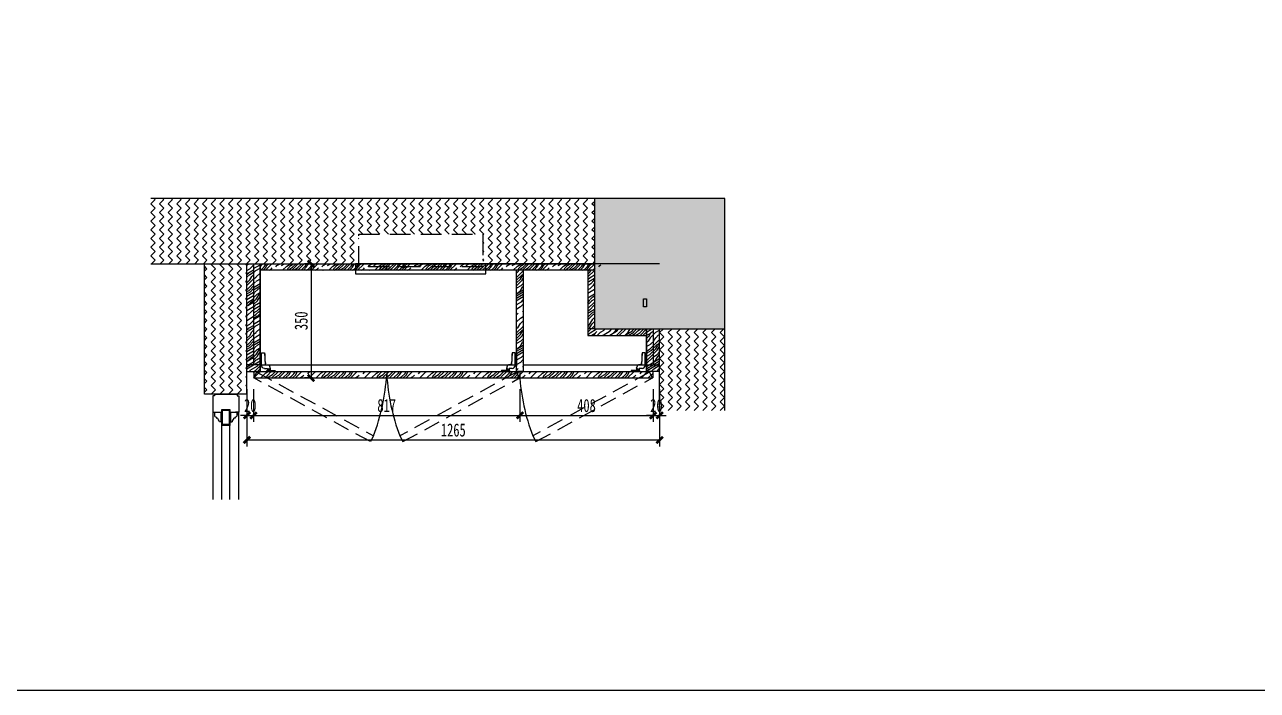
# Model space of a CAD drawing. Header units: millimetres. Extents: x 3104083 to 3173399, y -3165492 to -3044687.
# Drawn here: x 3114420 to 3118198, y -3068724 to -3066685 of the extents above; entities that cross this region are included whole.
import ezdxf

# ---------------------------------------------------------------- set-up
doc = ezdxf.new("R2010")
doc.units = ezdxf.units.MM
doc.header["$LTSCALE"] = 500
doc.header["$MEASUREMENT"] = 0
doc.header["$PDMODE"] = 2
doc.linetypes.add('DASHED', pattern=[19.05, 12.7, -6.35])
doc.layers.get('0').update_dxf_attribs({"linetype": 'CONTINUOUS'})
doc.layers.get('DEFPOINTS').update_dxf_attribs({"linetype": 'CONTINUOUS'})
for name, color, linetype in [('03-F.MILL', 1, 'CONTINUOUS'), ('A-土建墙（含管井、立管）', 6, 'CONTINUOUS'), ('A-土建柱', 6, 'CONTINUOUS'), ('A-土建柱填充', 251, 'CONTINUOUS'), ('D-节点填充', 250, 'CONTINUOUS'), ('D-造型细线', 146, 'CONTINUOUS'), ('E-立面填充', 250, 'CONTINUOUS'), ('P-完成面', 3, 'CONTINUOUS'), ('P-活动家具', 146, 'CONTINUOUS'), ('W-尺寸', 5, 'CONTINUOUS')]:
    doc.layers.add(name, color=color, linetype=linetype)
doc.layers.add('DEFPOINTS(视图框)', color=250, linetype='CONTINUOUS', plot=False)
doc.styles.add('DIM', font='SimSun.ttf', dxfattribs={"width": 0.7})
doc.dimstyles.new('20', dxfattribs={"dimscale": 20, "dimtxt": 2, "dimasz": 1, "dimexe": 1, "dimexo": 1, "dimgap": 0.5, "dimtad": 1, "dimdec": 0, "dimzin": 0, "dimdsep": 46, "dimtxsty": 'DIM', "dimblk": 'ARCHTICK', "dimcen": 0, "dimclrd": 5, "dimclre": 5, "dimclrt": 35, "dimadec": 0, "dimazin": 0, "dimtfac": 0.5, "dimtdec": 0, "dimtix": 1, "dimtmove": 2, "dimatfit": 2, "dimldrblk": 'A', "dimfxl": 0, "dimtolj": 1, "dimtzin": 0, "dimlwd": -1, "dimlwe": -1, "dimarcsym": 0})

# ---------------------------------------------------------------- blocks, each defined once
blk = doc.blocks.new('五金')
at = {"layer": '03-F.MILL', "color": 8, "linetype": 'ByBlock'}
for p, q in [((-49686.9, -181452.1), (-49682.4, -181452.1)), ((-49686.9, -181452.1), (-49686.9, -181490.8)), ((-49686.9, -181463.8), (-49684.2, -181463.8)), ((-49684.2, -181463.8), (-49684.2, -181452.1)), ((-49684.2, -181463.8), (-49684.2, -181490.8)), ((-49684.2, -181467.3), (-49683.5, -181467.3)), ((-49684.2, -181474.5), (-49683.5, -181474.5)), ((-49684.2, -181480.2), (-49683.5, -181480.2)), ((-49683.5, -181467.3), (-49683.5, -181474.5)), ((-49683.5, -181480.2), (-49683.5, -181487.4)), ((-49682.4, -181489), (-49682.4, -181450.3)), ((-49682.4, -181450.3), (-49673.4, -181450.3)), ((-49673.4, -181450.3), (-49670.8, -181487.2)), ((-49672.4, -181453.5), (-49673.2, -181453.5)), ((-49671.9, -181460.7), (-49672.7, -181460.7)), ((-49672.4, -181453.5), (-49671.9, -181460.7)), ((-49670.8, -181477.2), (-49671.5, -181477.2)), ((-49670.8, -181477.2), (-49670.3, -181484.4)), ((-49686.9, -181490.8), (-49684.2, -181490.8)), ((-49684.2, -181487.4), (-49683.5, -181487.4)), ((-49684.2, -181490.8), (-49682.5, -181488.6)), ((-49673.4, -181498), (-49664.4, -181498)), ((-49670.3, -181484.4), (-49671, -181484.4)), ((-49670.8, -181487.2), (-49661.9, -181487.2)), ((-49666.5, -181506.1), (-49666.5, -181507)), ((-49666.5, -181507), (-49639.5, -181507)), ((-49664.7, -181504.3), (-49641.3, -181504.3)), ((-49664.4, -181498), (-49664.4, -181503.4)), ((-49664.4, -181503.4), (-49659.9, -181503.4)), ((-49663.5, -181503.4), (-49663.5, -181504.3)), ((-49657.5, -181491), (-49655.4, -181498.4)), ((-49655.8, -181500.9), (-49655.8, -181504.3)), ((-49639.5, -181506.1), (-49639.5, -181507))]:
    blk.add_line(p, q, dxfattribs=at)
at = {"layer": '03-F.MILL', "color": 8, "linetype": 'ByBlock', "extrusion": (0, 0, -1)}
for centre, major_axis, start_param, end_param in [((-49673.4, -181489), (6.36, 6.36), 2.356194, 3.926991), ((-49664.7, -181506.1), (-1.27, 1.27), 5.497787, 7.068583), ((-49661.9, -181491.7), (-3.18, 3.18), 0.785398, 2.195237), ((-49658.9, -181499.8), (-0.955, 0.955), 5.497787, 11.780972), ((-49659.9, -181498.9), (-3.18, 3.18), 2.243928, 3.926991), ((-49641.3, -181506.1), (1.27, 1.27), -0.785398, 0.785398)]:
    blk.add_ellipse(centre, major_axis=major_axis, ratio=1, start_param=start_param, end_param=end_param, dxfattribs=at)
blk = doc.blocks.new('_ArchTick')
at = {"color": 0, "linetype": 'ByBlock', "const_width": 0.4}
blk.add_lwpolyline([(-0.5, -0.5), (0.5, 0.5)], dxfattribs=at)
blk = doc.blocks.new('*D1361')
at = {"layer": 'DEFPOINTS', "color": 0, "ltscale": 100}
for p in [(3115101, -3067767, 0), (3115121, -3067767, 0), (3115121, -3067881.9)]:
    blk.add_point(p, dxfattribs=at)
at = {"layer": 'W-尺寸', "color": 5, "ltscale": 100}
for p, q in [((3115101, -3067801.9), (3115101, -3067901.9)), ((3115121, -3067801.9), (3115121, -3067901.9)), ((3115101, -3067881.9), (3115081, -3067881.9)), ((3115101, -3067881.9), (3115121, -3067881.9)), ((3115121, -3067881.9), (3115141, -3067881.9))]:
    blk.add_line(p, q, dxfattribs=at)
at = {"layer": 'W-尺寸', "color": 5, "ltscale": 100, "xscale": 20, "yscale": 20, "zscale": 20}
blk.add_blockref('_ArchTick', (3115101, -3067881.9), dxfattribs=at)
at = {"layer": 'W-尺寸', "color": 5, "ltscale": 100, "xscale": 20, "yscale": 20, "zscale": 20, "rotation": 180}
blk.add_blockref('_ArchTick', (3115121, -3067881.9), dxfattribs=at)
at = {"layer": 'W-尺寸', "color": 35, "ltscale": 100, "insert": (3115111, -3067851.9), "char_height": 40, "attachment_point": 5, "style": 'DIM'}
blk.add_mtext('\\A1;20', dxfattribs=at)
blk = doc.blocks.new('A')
for p, q in [((-0.37, 0), (-2.13, 0)), ((-1.44, 1.15), (-1.09, 1.44)), ((-1.44, 1.15), (-0.37, 0)), ((-1.44, -1.15), (-0.37, 0)), ((-1.09, 1.44), (0, 0)), ((-1.09, -1.44), (0, 0)), ((-1.44, -1.15), (-1.09, -1.44))]:
    blk.add_line(p, q)
for points in [[(-1.44, 1.15), (-1.09, 1.44), (-0.37, 0), (0, 0)], [(-1.44, -1.15), (-1.09, -1.44), (-0.37, 0), (0, 0)]]:
    blk.add_solid(points)
blk = doc.blocks.new('*D1362')
at = {"layer": 'DEFPOINTS', "color": 0, "ltscale": 100}
for p in [(3115121, -3067767, 0), (3115937.7, -3067757, 0), (3115937.7, -3067881.9)]:
    blk.add_point(p, dxfattribs=at)
at = {"layer": 'W-尺寸', "color": 5, "ltscale": 100}
for p, q in [((3115121, -3067801.9), (3115121, -3067901.9)), ((3115937.7, -3067801.9), (3115937.7, -3067901.9)), ((3115121, -3067881.9), (3115937.7, -3067881.9))]:
    blk.add_line(p, q, dxfattribs=at)
at = {"layer": 'W-尺寸', "color": 5, "ltscale": 100, "xscale": 20, "yscale": 20, "zscale": 20, "rotation": 180}
blk.add_blockref('_ArchTick', (3115121, -3067881.9), dxfattribs=at)
at = {"layer": 'W-尺寸', "color": 5, "ltscale": 100, "xscale": 20, "yscale": 20, "zscale": 20}
blk.add_blockref('_ArchTick', (3115937.7, -3067881.9), dxfattribs=at)
at = {"layer": 'W-尺寸', "color": 35, "ltscale": 100, "insert": (3115529.3, -3067851.9), "char_height": 40, "attachment_point": 5, "style": 'DIM'}
blk.add_mtext('\\A1;817', dxfattribs=at)
blk = doc.blocks.new('*D1363')
at = {"layer": 'DEFPOINTS', "color": 0, "ltscale": 100}
for p in [(3115937.7, -3067757, 0), (3116346, -3067767, 0), (3116346, -3067881.9)]:
    blk.add_point(p, dxfattribs=at)
at = {"layer": 'W-尺寸', "color": 5, "ltscale": 100}
for p, q in [((3115937.7, -3067801.9), (3115937.7, -3067901.9)), ((3116346, -3067801.9), (3116346, -3067901.9)), ((3115937.7, -3067881.9), (3116346, -3067881.9))]:
    blk.add_line(p, q, dxfattribs=at)
at = {"layer": 'W-尺寸', "color": 5, "ltscale": 100, "xscale": 20, "yscale": 20, "zscale": 20, "rotation": 180}
blk.add_blockref('_ArchTick', (3115937.7, -3067881.9), dxfattribs=at)
at = {"layer": 'W-尺寸', "color": 5, "ltscale": 100, "xscale": 20, "yscale": 20, "zscale": 20}
blk.add_blockref('_ArchTick', (3116346, -3067881.9), dxfattribs=at)
at = {"layer": 'W-尺寸', "color": 35, "ltscale": 100, "insert": (3116141.8, -3067851.9), "char_height": 40, "attachment_point": 5, "style": 'DIM'}
blk.add_mtext('\\A1;408', dxfattribs=at)
blk = doc.blocks.new('*D1364')
at = {"layer": 'DEFPOINTS', "color": 0, "ltscale": 100}
for p in [(3116346, -3067767, 0), (3116366, -3067767, 0), (3116366, -3067881.9)]:
    blk.add_point(p, dxfattribs=at)
at = {"layer": 'W-尺寸', "color": 5, "ltscale": 100}
for p, q in [((3116346, -3067801.9), (3116346, -3067901.9)), ((3116366, -3067801.9), (3116366, -3067901.9)), ((3116346, -3067881.9), (3116326, -3067881.9)), ((3116346, -3067881.9), (3116366, -3067881.9)), ((3116366, -3067881.9), (3116386, -3067881.9))]:
    blk.add_line(p, q, dxfattribs=at)
at = {"layer": 'W-尺寸', "color": 5, "ltscale": 100, "xscale": 20, "yscale": 20, "zscale": 20}
blk.add_blockref('_ArchTick', (3116346, -3067881.9), dxfattribs=at)
at = {"layer": 'W-尺寸', "color": 5, "ltscale": 100, "xscale": 20, "yscale": 20, "zscale": 20, "rotation": 180}
blk.add_blockref('_ArchTick', (3116366, -3067881.9), dxfattribs=at)
at = {"layer": 'W-尺寸', "color": 35, "ltscale": 100, "insert": (3116356, -3067851.9), "char_height": 40, "attachment_point": 5, "style": 'DIM'}
blk.add_mtext('\\A1;20', dxfattribs=at)
blk = doc.blocks.new('*D1365')
at = {"layer": 'DEFPOINTS', "color": 0, "ltscale": 100}
for p in [(3115101, -3067801.9), (3116366, -3067801.9), (3116366, -3067956.9)]:
    blk.add_point(p, dxfattribs=at)
at = {"layer": 'W-尺寸', "color": 5, "ltscale": 100}
for p, q in [((3115101, -3067876.9), (3115101, -3067976.9)), ((3116366, -3067876.9), (3116366, -3067976.9)), ((3115101, -3067956.9), (3116366, -3067956.9))]:
    blk.add_line(p, q, dxfattribs=at)
at = {"layer": 'W-尺寸', "color": 5, "ltscale": 100, "xscale": 20, "yscale": 20, "zscale": 20, "rotation": 180}
blk.add_blockref('_ArchTick', (3115101, -3067956.9), dxfattribs=at)
at = {"layer": 'W-尺寸', "color": 5, "ltscale": 100, "xscale": 20, "yscale": 20, "zscale": 20}
blk.add_blockref('_ArchTick', (3116366, -3067956.9), dxfattribs=at)
at = {"layer": 'W-尺寸', "color": 35, "ltscale": 100, "insert": (3115733.5, -3067926.9), "char_height": 40, "attachment_point": 5, "style": 'DIM'}
blk.add_mtext('\\A1;1265', dxfattribs=at)
blk = doc.blocks.new('*D1366')
at = {"layer": 'DEFPOINTS', "color": 0, "ltscale": 100}
for p in [(3115321.6, -3067417, 0), (3115297.3, -3067767), (3115321.6, -3067767, 0)]:
    blk.add_point(p, dxfattribs=at)
at = {"layer": 'W-尺寸', "color": 5, "ltscale": 100}
for p, q in [((3115301.6, -3067417), (3115277.3, -3067417)), ((3115297.3, -3067417), (3115297.3, -3067767)), ((3115301.6, -3067767), (3115277.3, -3067767))]:
    blk.add_line(p, q, dxfattribs=at)
at = {"layer": 'W-尺寸', "color": 5, "ltscale": 100, "xscale": 20, "yscale": 20, "zscale": 20}
for p, rotation in [((3115297.3, -3067417), 90), ((3115297.3, -3067767), 270)]:
    blk.add_blockref('_ArchTick', p, dxfattribs=dict(at, rotation=rotation))
at = {"layer": 'W-尺寸', "color": 35, "ltscale": 100, "insert": (3115267.3, -3067592), "char_height": 40, "attachment_point": 5, "rotation": 90, "style": 'DIM'}
blk.add_mtext('\\A1;350', dxfattribs=at)

msp = doc.modelspace()

# ---------------------------------------------------------------- hatches: boundary and pattern name
at = {"layer": 'A-土建柱填充'}
h = msp.add_hatch(color=256, dxfattribs=at)
h.dxf.hatch_style = 1
h.paths.add_polyline_path([(3116566.006, -3067617.004), (3116566.006, -3067217.004), (3116166.006, -3067217.004), (3116166.006, -3067617.004)])
at = {"layer": 'D-节点填充', "ltscale": 0.15}
h = msp.add_hatch(dxfattribs=at)
h.set_pattern_fill('PANEL', color=256, scale=100, angle=45, style=0, pattern_type=2)
h.set_pattern_definition([(5, (3115475.5, -3067437), (-8.716, 99.62), [20, -30, 10, -40]), (45, (3115523.23, -3067385.74), (-70.71, 70.71), [20, -80]), (45, (3115512.62, -3067389.27), (-70.71, 70.71), [10, -90]), (45, (3115471.96, -3067426.4), (-70.71, 70.71), [5, -70, 5, -20]), (45, (3115493.18, -3067398.11), (-70.71, 70.71), [20, -30, 5, -45]), (45, (3115473.73, -3067414.02), (-70.71, 70.71), [15, -85]), (45, (3115489.64, -3067394.58), (-70.71, 70.71), [30, -70]), (45, (3115466.66, -3067414.02), (-70.71, 70.71), [20, -80]), (45, (3115493.18, -3067383.97), (-70.71, 70.71), [50, -50]), (45, (3115468.43, -3067401.65), (-70.71, 70.71), [10, -30, 20, -40]), (45, (3115516.16, -3067350.38), (-70.71, 70.71), [20, -80]), (45, (3115500.25, -3067362.76), (-70.71, 70.71), [10, -90]), (45, (3115484.34, -3067375.13), (-70.71, 70.71), [10, -90]), (45, (3115447.21, -3067408.72), (-70.711, 70.711), [20, -80]), (45, (3115480.8, -3067371.6), (-70.71, 70.71), [20, -80]), (45, (3115477.27, -3067368.06), (-70.71, 70.71), [20, -20, 20, -40]), (45, (3115459.59, -3067378.67), (-70.71, 70.71), [10, -50, 20, -20]), (45, (3115471.96, -3067362.76), (-70.71, 70.71), [30, -70]), (45, (3115468.43, -3067359.22), (-70.71, 70.71), [20, -80]), (45, (3115438.38, -3067385.74), (-70.711, 70.711), [30, -40, 10, -20]), (45, (3115434.84, -3067382.2), (-70.711, 70.711), [50, -50]), (45, (3115475.5, -3067338.01), (-70.71, 70.71), [10, -90]), (45, (3115452.52, -3067357.45), (-70.711, 70.711), [20, -80]), (45, (3115436.61, -3067369.83), (-70.711, 70.711), [10, -40, 10, -40]), (45, (3115427.77, -3067375.13), (-70.711, 70.711), [10, -30, 20, -40]), (45, (3115440.14, -3067359.22), (-70.711, 70.711), [10, -50, 10, -30]), (45, (3115452.52, -3067343.31), (-70.711, 70.711), [30, -70]), (45, (3115420.7, -3067368.06), (-70.711, 70.711), [20, -80]), (45, (3115454.28, -3067330.94), (-70.711, 70.711), [10, -90]), (45, (3115466.66, -3067315.03), (-70.71, 70.71), [10, -90]), (59.0362, (3115519.692, -3067382.203), (70.7107, 70.7107), [10.3, -402.011]), (59.0362, (3115510.853, -3067359.222), (70.7107, 70.7107), [10.3, -402.011]), (59.0362, (3115461.356, -3067323.867), (70.7107, 70.7107), [10.3, -402.0106]), (59.0362, (3115466.66, -3067371.597), (70.7107, 70.7107), [10.3, -402.0106]), (59.0362, (3115470.195, -3067346.848), (70.7107, 70.7107), [10.3, -402.0106]), (59.0362, (3115482.57, -3067345.08), (70.7107, 70.7107), [10.3, -402.0106]), (59.0362, (3115434.84, -3067368.06), (70.7107, 70.7107), [10.3, -402.0106]), (59.0362, (3115466.66, -3067343.312), (70.7107, 70.7107), [10.3, -402.0106]), (59.0362, (3115507.318, -3067355.687), (70.7107, 70.7107), [20.6, -391.711]), (59.0362, (3115494.944, -3067357.454), (70.7107, 70.7107), [20.6, -391.711]), (59.0362, (3115491.408, -3067353.92), (70.7107, 70.7107), [20.6, -391.711]), (210.9638, (3115493.176, -3067398.113), (-70.7107, -70.7107), [10.3, -20.6, 10.3, -371.1106]), (210.9638, (3115468.427, -3067401.649), (-70.7107, -70.7107), [10.3, -402.0106]), (210.9638, (3115436.607, -3067369.83), (-70.7107, -70.7107), [20.6, -391.7106]), (239.0362, (3115523.228, -3067385.739), (-70.7107, -70.7107), [10.3, -402.011]), (30.9638, (3115537.37, -3067371.597), (70.7107, 70.7107), [10.3, -402.011]), (30.9638, (3115491.408, -3067368.06), (70.7107, 70.7107), [10.3, -402.011]), (30.9638, (3115493.176, -3067341.545), (70.7107, 70.7107), [10.3, -402.011]), (30.9638, (3115459.588, -3067364.526), (70.7107, 70.7107), [10.3, -402.0106]), (30.9638, (3115443.678, -3067362.758), (70.7107, 70.7107), [10.3, -402.0106]), (30.9638, (3115447.214, -3067352.15), (70.7107, 70.7107), [10.3, -402.0106]), (30.9638, (3115459.588, -3067364.526), (70.7107, 70.7107), [10.3, -402.0106]), (30.9638, (3115470.195, -3067332.706), (70.7107, 70.7107), [41.2, -371.1106]), (30.9638, (3115475.498, -3067422.862), (70.7107, 70.7107), [41.2, -371.1106]), (30.9638, (3115477.266, -3067410.487), (70.7107, 70.7107), [41.2, -371.1106]), (30.9638, (3115480.801, -3067399.88), (70.7107, 70.7107), [10.3, -20.6, 20.6, -360.8106]), (30.9638, (3115475.498, -3067394.578), (70.7107, 70.7107), [20.6, -20.6, 20.6, -350.5106]), (30.9638, (3115461.356, -3067394.578), (70.7107, 70.7107), [41.2, -371.1106]), (30.9638, (3115448.982, -3067396.345), (70.7107, 70.7107), [41.2, -371.1106]), (30.9638, (3115445.446, -3067392.81), (70.7107, 70.7107), [41.2, -371.1106]), (30.9638, (3115473.73, -3067322.1), (70.7107, 70.7107), [10.3, -402.0106]), (30.9638, (3115473.73, -3067307.957), (70.7107, 70.7107), [20.6, -391.7106]), (30.9638, (3115434.84, -3067353.92), (70.7107, 70.7107), [20.6, -391.7106]), (30.9638, (3115489.64, -3067422.862), (70.7107, 70.7107), [41.2, -371.111]), (30.9638, (3115482.57, -3067330.938), (70.7107, 70.7107), [30.9, -381.4106]), (30.9638, (3115494.944, -3067329.17), (70.7107, 70.7107), [61.8, -350.511])])
h.paths.add_polyline_path([(3116186.006, -3067417.004), (3115141.006, -3067417.003), (3115141.006, -3067437.004), (3116186.006, -3067437.004)])
at = {"layer": 'E-立面填充', "linetype": 'ByBlock', "ltscale": 0.15}
h = msp.add_hatch(dxfattribs=at)
h.set_pattern_fill('纤维材料', color=256, scale=10, angle=45, style=0)
h.set_pattern_definition([(45, (3114806.075, -3067817.004), (2e-15, 26.5165), [18.75, -18.75]), (135, (3114819.334, -3067803.746), (-26.5165, 7e-15), [18.75, -18.75])])
h.paths.add_polyline_path([(3116166.006, -3067217.004), (3114806.075, -3067217.004), (3114806.075, -3067417.003), (3115443.506, -3067417.003), (3115443.506, -3067327.003), (3115823.506, -3067327.003), (3115823.506, -3067417.003), (3115833.506, -3067417.003), (3116166.006, -3067417.003)])
h.paths.add_polyline_path([(3115101.006, -3067417.003), (3114971.006, -3067417.003), (3114971.006, -3067817.004), (3115101.006, -3067817.004)])
h = msp.add_hatch(dxfattribs=at)
h.set_pattern_fill('纤维材料', color=256, scale=10, angle=45, style=0)
h.set_pattern_definition([(45, (3116366.006, -3067867.004), (2e-15, 26.5165), [18.75, -18.75]), (135, (3116379.264, -3067853.746), (-26.5165, 7e-15), [18.75, -18.75])])
h.paths.add_polyline_path([(3116566.006, -3067617.004), (3116366.006, -3067617.004), (3116366.006, -3067852.004), (3116366.007, -3067852.004), (3116366.007, -3067867.004), (3116566.006, -3067867.004)])
at = {"layer": 'W-尺寸', "ltscale": 100}
h = msp.add_hatch(dxfattribs=at)
h.set_pattern_fill('FB木纹中SC300', color=250, scale=30, angle=45, style=0, pattern_type=2)
h.set_pattern_definition([(45, (6246603.58, -6122411.34), (-84.8528137, 84.8528137), [24, -36, 12, -48]), (45, (6246660.86, -6122349.82), (-84.8528137, 84.8528137), [24, -96]), (45, (6246648.13, -6122354.06), (-84.8528137, 84.8528137), [12, -108]), (45, (6246599.34, -6122398.61), (-84.8528137, 84.8528137), [6, -84, 6, -24]), (45, (6246624.79, -6122364.67), (-84.8528137, 84.8528137), [24, -36, 6, -54]), (45, (6246601.46, -6122383.76), (-84.8528137, 84.8528137), [18, -102]), (45, (6246620.55, -6122360.42), (-84.8528137, 84.8528137), [36, -84]), (45, (6246592.97, -6122383.76), (-84.8528137, 84.8528137), [24, -96]), (45, (6246624.79, -6122347.7), (-84.8528137, 84.8528137), [60, -60]), (45, (6246595.1, -6122368.91), (-84.8528137, 84.8528137), [12, -36, 24, -48]), (45, (6246652.37, -6122307.39), (-84.8528137, 84.8528137), [24, -96]), (45, (6246633.28, -6122322.24), (-84.8528137, 84.8528137), [12, -108]), (45, (6246614.19, -6122337.09), (-84.8528137, 84.8528137), [12, -108]), (45, (6246569.64, -6122377.4), (-84.8528137, 84.8528137), [24, -96]), (45, (6246609.94, -6122332.85), (-84.8528137, 84.8528137), [24, -96]), (45, (6246605.7, -6122328.6), (-84.8528137, 84.8528137), [24, -24, 24, -48]), (45, (6246584.49, -6122341.33), (-84.8528137, 84.8528137), [12, -60, 24, -24]), (45, (6246599.34, -6122322.24), (-84.8528137, 84.8528137), [36, -84]), (45, (6246595.1, -6122318), (-84.8528137, 84.8528137), [24, -96]), (45, (6246559.03, -6122349.82), (-84.8528137, 84.8528137), [36, -48, 12, -24]), (45, (6246554.79, -6122345.57), (-84.8528137, 84.8528137), [60, -60]), (45, (6246603.58, -6122292.54), (-84.8528137, 84.8528137), [12, -108]), (45, (6246576, -6122315.88), (-84.8528137, 84.8528137), [24, -96]), (45, (6246556.91, -6122330.73), (-84.8528137, 84.8528137), [12, -48, 12, -48]), (45, (6246546.3, -6122337.09), (-84.8528137, 84.8528137), [12, -36, 24, -48]), (45, (6246561.15, -6122318), (-84.8528137, 84.8528137), [12, -60, 12, -36]), (45, (6246576, -6122298.9), (-84.8528137, 84.8528137), [36, -84]), (45, (6246537.82, -6122328.6), (-84.8528137, 84.8528137), [24, -96]), (45, (6246578.12, -6122284.06), (-84.8528137, 84.8528137), [12, -108]), (45, (6246592.97, -6122264.96), (-84.8528137, 84.8528137), [12, -108]), (59.0362435, (6246656.614, -6122345.575), (84.85281374, 84.85281374), [12.36, -482.412663]), (59.0362435, (6246646.007, -6122317.998), (84.85281374, 84.85281374), [12.36, -482.412663]), (59.0362435, (6246586.61, -6122275.57), (84.85281374, 84.85281374), [12.36, -482.412663]), (59.0362435, (6246592.974, -6122332.847), (84.85281374, 84.85281374), [12.36, -482.412663]), (59.0362435, (6246597.217, -6122303.148), (84.85281374, 84.85281374), [12.36, -482.412663]), (59.0362435, (6246612.066, -6122301.027), (84.85281374, 84.85281374), [12.36, -482.412663]), (59.0362435, (6246554.79, -6122328.604), (84.85281374, 84.85281374), [12.36, -482.412663]), (59.0362435, (6246592.974, -6122298.906), (84.85281374, 84.85281374), [12.36, -482.412663]), (59.0362435, (6246641.765, -6122313.755), (84.85281374, 84.85281374), [24.72, -470.052663]), (59.0362435, (6246626.915, -6122315.876), (84.85281374, 84.85281374), [24.72, -470.052663]), (59.0362435, (6246622.673, -6122311.634), (84.85281374, 84.85281374), [24.72, -470.052663]), (210.9637565, (6246624.794, -6122364.667), (-84.85281374, -84.85281374), [12.36, -24.72, 12.36, -445.3326631]), (210.9637565, (6246595.096, -6122368.91), (-84.85281374, -84.85281374), [12.36, -482.412663]), (210.9637565, (6246556.912, -6122330.726), (-84.85281374, -84.85281374), [24.72, -470.052663]), (239.0362435, (6246660.856, -6122349.817), (-84.85281374, -84.85281374), [12.36, -482.412663]), (30.9637565, (6246677.827, -6122332.847), (84.85281374, 84.85281374), [12.36, -482.412663]), (30.9637565, (6246622.673, -6122328.604), (84.85281374, 84.85281374), [12.36, -482.412663]), (30.9637565, (6246624.794, -6122296.784), (84.85281374, 84.85281374), [12.36, -482.412663]), (30.9637565, (6246584.49, -6122324.362), (84.85281374, 84.85281374), [12.36, -482.412663]), (30.9637565, (6246565.397, -6122322.24), (84.85281374, 84.85281374), [12.36, -482.412663]), (30.9637565, (6246569.64, -6122309.512), (84.85281374, 84.85281374), [12.36, -482.412663]), (30.9637565, (6246584.49, -6122324.362), (84.85281374, 84.85281374), [12.36, -482.412663]), (30.9637565, (6246597.217, -6122286.178), (84.85281374, 84.85281374), [49.44, -445.332663]), (30.9637565, (6246603.58, -6122394.365), (84.85281374, 84.85281374), [49.44, -445.332663]), (30.9637565, (6246605.702, -6122379.516), (84.85281374, 84.85281374), [49.44, -445.332663]), (30.9637565, (6246609.945, -6122366.788), (84.85281374, 84.85281374), [12.36, -24.72, 24.72, -432.9726631]), (30.9637565, (6246603.58, -6122360.424), (84.85281374, 84.85281374), [24.72, -24.72, 24.72, -420.6126631]), (30.9637565, (6246586.61, -6122360.424), (84.85281374, 84.85281374), [49.44, -445.332663]), (30.9637565, (6246571.76, -6122362.545), (84.85281374, 84.85281374), [49.44, -445.332663]), (30.9637565, (6246567.518, -6122358.303), (84.85281374, 84.85281374), [49.44, -445.332663]), (30.9637565, (6246601.46, -6122273.45), (84.85281374, 84.85281374), [12.36, -482.412663]), (30.9637675, (6246601.46, -6122256.48), (84.85279745, 84.85283003), [24.72, -470.052663]), (30.9637675, (6246554.79, -6122311.634), (84.85279745, 84.85283003), [24.72, -470.052663]), (30.9637575, (6246620.55, -6122394.365), (84.85281226, 84.85281522), [49.44, -445.332663]), (30.9637575, (6246612.066, -6122284.057), (84.85281226, 84.85281522), [37.08, -457.692663]), (30.9637575, (6246626.915, -6122281.935), (84.85281226, 84.85281522), [74.16, -420.612663])])
h.paths.add_polyline_path([(3115101.006, -3067727.004), (3115141.006, -3067727.004), (3115141.006, -3067730.804), (3115141.006, -3067747.004), (3115101.006, -3067747.004)])
h.paths.add_polyline_path([(3115141.006, -3067417.003), (3115121.006, -3067417.003), (3115121.006, -3067727.004), (3115141.006, -3067727.004)])
h = msp.add_hatch(dxfattribs=at)
h.set_pattern_fill('FB木纹中SC300', color=250, scale=30, angle=45, style=0, pattern_type=2)
h.set_pattern_definition([(45, (3115101.01, -3067747), (-84.853, 84.853), [24, -36, 12, -48]), (45, (3115158.28, -3067685.49), (-84.853, 84.853), [24, -96]), (45, (3115145.55, -3067689.73), (-84.853, 84.853), [12, -108]), (45, (3115096.76, -3067734.28), (-84.853, 84.853), [6, -84, 6, -24]), (45, (3115122.22, -3067700.33), (-84.853, 84.853), [24, -36, 6, -54]), (45, (3115098.88, -3067719.43), (-84.853, 84.853), [18, -102]), (45, (3115117.98, -3067696.09), (-84.853, 84.853), [36, -84]), (45, (3115090.4, -3067719.43), (-84.853, 84.853), [24, -96]), (45, (3115122.22, -3067683.36), (-84.853, 84.853), [60, -60]), (45, (3115092.52, -3067704.58), (-84.853, 84.853), [12, -36, 24, -48]), (45, (3115149.8, -3067643.06), (-84.853, 84.853), [24, -96]), (45, (3115130.7, -3067657.91), (-84.853, 84.853), [12, -108]), (45, (3115111.61, -3067672.76), (-84.853, 84.853), [12, -108]), (45, (3115067.07, -3067713.06), (-84.853, 84.853), [24, -96]), (45, (3115107.37, -3067668.52), (-84.853, 84.853), [24, -96]), (45, (3115103.13, -3067664.27), (-84.853, 84.853), [24, -24, 24, -48]), (45, (3115081.91, -3067677), (-84.853, 84.853), [12, -60, 24, -24]), (45, (3115096.76, -3067657.91), (-84.853, 84.853), [36, -84]), (45, (3115092.52, -3067653.67), (-84.853, 84.853), [24, -96]), (45, (3115056.46, -3067685.49), (-84.853, 84.853), [36, -48, 12, -24]), (45, (3115052.22, -3067681.24), (-84.853, 84.853), [60, -60]), (45, (3115101.01, -3067628.21), (-84.853, 84.853), [12, -108]), (45, (3115073.43, -3067651.54), (-84.853, 84.853), [24, -96]), (45, (3115054.34, -3067666.39), (-84.853, 84.853), [12, -48, 12, -48]), (45, (3115043.73, -3067672.76), (-84.853, 84.853), [12, -36, 24, -48]), (45, (3115058.58, -3067653.67), (-84.853, 84.853), [12, -60, 12, -36]), (45, (3115073.43, -3067634.57), (-84.853, 84.853), [36, -84]), (45, (3115035.25, -3067664.27), (-84.853, 84.853), [24, -96]), (45, (3115075.55, -3067619.72), (-84.853, 84.853), [12, -108]), (45, (3115090.4, -3067600.63), (-84.853, 84.853), [12, -108]), (59.0362, (3115154.04, -3067681.243), (84.8528, 84.8528), [12.36, -482.413]), (59.0362, (3115143.433, -3067653.666), (84.8528, 84.8528), [12.36, -482.413]), (59.0362, (3115084.036, -3067611.24), (84.8528, 84.8528), [12.36, -482.413]), (59.0362, (3115090.4, -3067668.515), (84.8528, 84.8528), [12.36, -482.413]), (59.0362, (3115094.642, -3067638.817), (84.8528, 84.8528), [12.36, -482.413]), (59.0362, (3115109.491, -3067636.695), (84.8528, 84.8528), [12.36, -482.413]), (59.0362, (3115052.216, -3067664.272), (84.8528, 84.8528), [12.36, -482.413]), (59.0362, (3115090.4, -3067634.574), (84.8528, 84.8528), [12.36, -482.413]), (59.0362, (3115139.19, -3067649.423), (84.8528, 84.8528), [24.72, -470.053]), (59.0362, (3115124.34, -3067651.545), (84.8528, 84.8528), [24.72, -470.053]), (59.0362, (3115120.098, -3067647.302), (84.8528, 84.8528), [24.72, -470.053]), (210.9638, (3115122.22, -3067700.335), (-84.8528, -84.8528), [12.36, -24.72, 12.36, -445.3327]), (210.9638, (3115092.52, -3067704.578), (-84.8528, -84.8528), [12.36, -482.413]), (210.9638, (3115054.337, -3067666.394), (-84.8528, -84.8528), [24.72, -470.053]), (239.0362, (3115158.282, -3067685.486), (-84.8528, -84.8528), [12.36, -482.413]), (30.9638, (3115175.252, -3067668.515), (84.8528, 84.8528), [12.36, -482.413]), (30.9638, (3115120.098, -3067664.272), (84.8528, 84.8528), [12.36, -482.413]), (30.9638, (3115122.22, -3067632.453), (84.8528, 84.8528), [12.36, -482.413]), (30.9638, (3115081.914, -3067660.03), (84.8528, 84.8528), [12.36, -482.413]), (30.9638, (3115062.822, -3067657.909), (84.8528, 84.8528), [12.36, -482.413]), (30.9638, (3115067.065, -3067645.18), (84.8528, 84.8528), [12.36, -482.413]), (30.9638, (3115081.914, -3067660.03), (84.8528, 84.8528), [12.36, -482.413]), (30.9638, (3115094.642, -3067621.846), (84.8528, 84.8528), [49.44, -445.333]), (30.9638, (3115101.006, -3067730.033), (84.8528, 84.8528), [49.44, -445.333]), (30.9638, (3115103.128, -3067715.184), (84.8528, 84.8528), [49.44, -445.333]), (30.9638, (3115107.37, -3067702.456), (84.8528, 84.8528), [12.36, -24.72, 24.72, -432.9727]), (30.9638, (3115101.006, -3067696.092), (84.8528, 84.8528), [24.72, -24.72, 24.72, -420.6127]), (30.9638, (3115084.036, -3067696.092), (84.8528, 84.8528), [49.44, -445.333]), (30.9638, (3115069.186, -3067698.214), (84.8528, 84.8528), [49.44, -445.333]), (30.9638, (3115064.944, -3067693.97), (84.8528, 84.8528), [49.44, -445.333]), (30.9638, (3115098.885, -3067609.118), (84.8528, 84.8528), [12.36, -482.413]), (30.9638, (3115098.885, -3067592.148), (84.8528, 84.8528), [24.72, -470.053]), (30.9638, (3115052.216, -3067647.302), (84.8528, 84.8528), [24.72, -470.053]), (30.9638, (3115117.977, -3067730.033), (84.8528, 84.8528), [49.44, -445.333]), (30.9638, (3115109.491, -3067619.725), (84.8528, 84.8528), [37.08, -457.693]), (30.9638, (3115124.34, -3067617.603), (84.8528, 84.8528), [74.16, -420.613])])
h.paths.add_polyline_path([(3115927.664, -3067747.004), (3115947.664, -3067747.004), (3115947.664, -3067437.004), (3115927.664, -3067437.004)])
h.paths.add_polyline_path([(3115101.006, -3067727.004), (3115121.006, -3067727.004), (3115121.006, -3067417.003), (3115101.006, -3067417.003)])
h = msp.add_hatch(dxfattribs=at)
h.set_pattern_fill('FB木纹中SC300', color=250, scale=30, angle=45, style=0, pattern_type=2)
h.set_pattern_definition([(45, (6247857.8, -6122576.47), (-84.8528137, 84.8528137), [24, -36, 12, -48]), (45, (6247915.07, -6122514.95), (-84.8528137, 84.8528137), [24, -96]), (45, (6247902.35, -6122519.2), (-84.8528137, 84.8528137), [12, -108]), (45, (6247853.56, -6122563.74), (-84.8528137, 84.8528137), [6, -84, 6, -24]), (45, (6247879.01, -6122529.8), (-84.8528137, 84.8528137), [24, -36, 6, -54]), (45, (6247855.68, -6122548.9), (-84.8528137, 84.8528137), [18, -102]), (45, (6247874.77, -6122525.56), (-84.8528137, 84.8528137), [36, -84]), (45, (6247847.19, -6122548.9), (-84.8528137, 84.8528137), [24, -96]), (45, (6247879.01, -6122512.83), (-84.8528137, 84.8528137), [60, -60]), (45, (6247849.31, -6122534.05), (-84.8528137, 84.8528137), [12, -36, 24, -48]), (45, (6247906.59, -6122472.53), (-84.8528137, 84.8528137), [24, -96]), (45, (6247887.5, -6122487.38), (-84.8528137, 84.8528137), [12, -108]), (45, (6247868.4, -6122502.23), (-84.8528137, 84.8528137), [12, -108]), (45, (6247823.86, -6122542.53), (-84.8528137, 84.8528137), [24, -96]), (45, (6247864.16, -6122497.98), (-84.8528137, 84.8528137), [24, -96]), (45, (6247859.92, -6122493.74), (-84.8528137, 84.8528137), [24, -24, 24, -48]), (45, (6247838.71, -6122506.47), (-84.8528137, 84.8528137), [12, -60, 24, -24]), (45, (6247853.56, -6122487.38), (-84.8528137, 84.8528137), [36, -84]), (45, (6247849.31, -6122483.13), (-84.8528137, 84.8528137), [24, -96]), (45, (6247813.25, -6122514.95), (-84.8528137, 84.8528137), [36, -48, 12, -24]), (45, (6247809.01, -6122510.71), (-84.8528137, 84.8528137), [60, -60]), (45, (6247857.8, -6122457.68), (-84.8528137, 84.8528137), [12, -108]), (45, (6247830.22, -6122481.01), (-84.8528137, 84.8528137), [24, -96]), (45, (6247811.13, -6122495.86), (-84.8528137, 84.8528137), [12, -48, 12, -48]), (45, (6247800.52, -6122502.23), (-84.8528137, 84.8528137), [12, -36, 24, -48]), (45, (6247815.37, -6122483.13), (-84.8528137, 84.8528137), [12, -60, 12, -36]), (45, (6247830.22, -6122464.04), (-84.8528137, 84.8528137), [36, -84]), (45, (6247792.04, -6122493.74), (-84.8528137, 84.8528137), [24, -96]), (45, (6247832.34, -6122449.19), (-84.8528137, 84.8528137), [12, -108]), (45, (6247847.19, -6122430.1), (-84.8528137, 84.8528137), [12, -108]), (59.0362435, (6247910.832, -6122510.712), (84.85281374, 84.85281374), [12.36, -482.412663]), (59.0362435, (6247900.226, -6122483.135), (84.85281374, 84.85281374), [12.36, -482.412663]), (59.0362435, (6247840.83, -6122440.708), (84.85281374, 84.85281374), [12.36, -482.412663]), (59.0362435, (6247847.193, -6122497.984), (84.85281374, 84.85281374), [12.36, -482.412663]), (59.0362435, (6247851.435, -6122468.285), (84.85281374, 84.85281374), [12.36, -482.412663]), (59.0362435, (6247866.284, -6122466.164), (84.85281374, 84.85281374), [12.36, -482.412663]), (59.0362435, (6247809.01, -6122493.74), (84.85281374, 84.85281374), [12.36, -482.412663]), (59.0362435, (6247847.193, -6122464.043), (84.85281374, 84.85281374), [12.36, -482.412663]), (59.0362435, (6247895.983, -6122478.892), (84.85281374, 84.85281374), [24.72, -470.052663]), (59.0362435, (6247881.134, -6122481.013), (84.85281374, 84.85281374), [24.72, -470.052663]), (59.0362435, (6247876.89, -6122476.77), (84.85281374, 84.85281374), [24.72, -470.052663]), (210.9637565, (6247879.012, -6122529.804), (-84.85281374, -84.85281374), [12.36, -24.72, 12.36, -445.3326631]), (210.9637565, (6247849.314, -6122534.046), (-84.85281374, -84.85281374), [12.36, -482.412663]), (210.9637565, (6247811.13, -6122495.863), (-84.85281374, -84.85281374), [24.72, -470.052663]), (239.0362435, (6247915.075, -6122514.955), (-84.85281374, -84.85281374), [12.36, -482.412663]), (30.9637565, (6247932.045, -6122497.984), (84.85281374, 84.85281374), [12.36, -482.412663]), (30.9637565, (6247876.89, -6122493.74), (84.85281374, 84.85281374), [12.36, -482.412663]), (30.9637565, (6247879.012, -6122461.922), (84.85281374, 84.85281374), [12.36, -482.412663]), (30.9637565, (6247838.707, -6122489.5), (84.85281374, 84.85281374), [12.36, -482.412663]), (30.9637565, (6247819.615, -6122487.377), (84.85281374, 84.85281374), [12.36, -482.412663]), (30.9637565, (6247823.858, -6122474.65), (84.85281374, 84.85281374), [12.36, -482.412663]), (30.9637565, (6247838.707, -6122489.5), (84.85281374, 84.85281374), [12.36, -482.412663]), (30.9637565, (6247851.435, -6122451.315), (84.85281374, 84.85281374), [49.44, -445.332663]), (30.9637565, (6247857.8, -6122559.502), (84.85281374, 84.85281374), [49.44, -445.332663]), (30.9637565, (6247859.92, -6122544.653), (84.85281374, 84.85281374), [49.44, -445.332663]), (30.9637565, (6247864.163, -6122531.925), (84.85281374, 84.85281374), [12.36, -24.72, 24.72, -432.9726631]), (30.9637565, (6247857.8, -6122525.56), (84.85281374, 84.85281374), [24.72, -24.72, 24.72, -420.6126631]), (30.9637565, (6247840.83, -6122525.56), (84.85281374, 84.85281374), [49.44, -445.332663]), (30.9637565, (6247825.98, -6122527.682), (84.85281374, 84.85281374), [49.44, -445.332663]), (30.9637565, (6247821.737, -6122523.44), (84.85281374, 84.85281374), [49.44, -445.332663]), (30.9637565, (6247855.678, -6122438.587), (84.85281374, 84.85281374), [12.36, -482.412663]), (30.9637675, (6247855.678, -6122421.616), (84.85279745, 84.85283003), [24.72, -470.052663]), (30.9637675, (6247809.01, -6122476.77), (84.85279745, 84.85283003), [24.72, -470.052663]), (30.9637575, (6247874.77, -6122559.502), (84.85281226, 84.85281522), [49.44, -445.332663]), (30.9637575, (6247866.284, -6122449.194), (84.85281226, 84.85281522), [37.08, -457.692663]), (30.9637575, (6247881.134, -6122447.072), (84.85281226, 84.85281522), [74.16, -420.612663])])
h.paths.add_polyline_path([(3116366.006, -3067617.004), (3116346.006, -3067617.004), (3116346.006, -3067727.004), (3116366.006, -3067727.004)])
h.paths.add_polyline_path([(3116166.006, -3067437.004), (3116146.006, -3067437.004), (3116146.006, -3067637.004), (3116326.006, -3067637.004), (3116326.006, -3067617.004), (3116166.006, -3067617.004)])
h.paths.add_polyline_path([(3116366.006, -3067727.004), (3116326.006, -3067727.004), (3116326.006, -3067730.804), (3116326.006, -3067747.004), (3116366.006, -3067747.004)])
h.paths.add_polyline_path([(3116346.006, -3067617.004), (3116326.006, -3067617.004), (3116326.006, -3067727.004), (3116346.006, -3067727.004)])
h = msp.add_hatch(dxfattribs=at)
h.set_pattern_fill('FB木纹中SC300', color=250, scale=30, angle=45, style=0, pattern_type=2)
h.set_pattern_definition([(45, (3115122.01, -3067767), (-84.853, 84.853), [24, -36, 12, -48]), (45, (3115179.28, -3067705.49), (-84.853, 84.853), [24, -96]), (45, (3115166.55, -3067709.73), (-84.853, 84.853), [12, -108]), (45, (3115117.76, -3067754.28), (-84.853, 84.853), [6, -84, 6, -24]), (45, (3115143.22, -3067720.33), (-84.853, 84.853), [24, -36, 6, -54]), (45, (3115119.88, -3067739.43), (-84.853, 84.853), [18, -102]), (45, (3115138.98, -3067716.09), (-84.853, 84.853), [36, -84]), (45, (3115111.4, -3067739.43), (-84.853, 84.853), [24, -96]), (45, (3115143.22, -3067703.36), (-84.853, 84.853), [60, -60]), (45, (3115113.52, -3067724.58), (-84.853, 84.853), [12, -36, 24, -48]), (45, (3115170.8, -3067663.06), (-84.853, 84.853), [24, -96]), (45, (3115151.7, -3067677.91), (-84.853, 84.853), [12, -108]), (45, (3115132.61, -3067692.76), (-84.853, 84.853), [12, -108]), (45, (3115088.07, -3067733.06), (-84.853, 84.853), [24, -96]), (45, (3115128.37, -3067688.52), (-84.853, 84.853), [24, -96]), (45, (3115124.13, -3067684.27), (-84.853, 84.853), [24, -24, 24, -48]), (45, (3115102.91, -3067697), (-84.853, 84.853), [12, -60, 24, -24]), (45, (3115117.76, -3067677.91), (-84.853, 84.853), [36, -84]), (45, (3115113.52, -3067673.67), (-84.853, 84.853), [24, -96]), (45, (3115077.46, -3067705.49), (-84.853, 84.853), [36, -48, 12, -24]), (45, (3115073.22, -3067701.24), (-84.853, 84.853), [60, -60]), (45, (3115122.01, -3067648.21), (-84.853, 84.853), [12, -108]), (45, (3115094.43, -3067671.54), (-84.853, 84.853), [24, -96]), (45, (3115075.34, -3067686.39), (-84.853, 84.853), [12, -48, 12, -48]), (45, (3115064.73, -3067692.76), (-84.853, 84.853), [12, -36, 24, -48]), (45, (3115079.58, -3067673.67), (-84.853, 84.853), [12, -60, 12, -36]), (45, (3115094.43, -3067654.57), (-84.853, 84.853), [36, -84]), (45, (3115056.25, -3067684.27), (-84.853, 84.853), [24, -96]), (45, (3115096.55, -3067639.72), (-84.853, 84.853), [12, -108]), (45, (3115111.4, -3067620.63), (-84.853, 84.853), [12, -108]), (59.0362, (3115175.04, -3067701.243), (84.8528, 84.8528), [12.36, -482.413]), (59.0362, (3115164.433, -3067673.666), (84.8528, 84.8528), [12.36, -482.413]), (59.0362, (3115105.036, -3067631.24), (84.8528, 84.8528), [12.36, -482.413]), (59.0362, (3115111.4, -3067688.515), (84.8528, 84.8528), [12.36, -482.413]), (59.0362, (3115115.642, -3067658.817), (84.8528, 84.8528), [12.36, -482.413]), (59.0362, (3115130.491, -3067656.695), (84.8528, 84.8528), [12.36, -482.413]), (59.0362, (3115073.216, -3067684.272), (84.8528, 84.8528), [12.36, -482.413]), (59.0362, (3115111.4, -3067654.574), (84.8528, 84.8528), [12.36, -482.413]), (59.0362, (3115160.19, -3067669.423), (84.8528, 84.8528), [24.72, -470.053]), (59.0362, (3115145.34, -3067671.545), (84.8528, 84.8528), [24.72, -470.053]), (59.0362, (3115141.098, -3067667.302), (84.8528, 84.8528), [24.72, -470.053]), (210.9638, (3115143.22, -3067720.335), (-84.8528, -84.8528), [12.36, -24.72, 12.36, -445.3327]), (210.9638, (3115113.52, -3067724.578), (-84.8528, -84.8528), [12.36, -482.413]), (210.9638, (3115075.337, -3067686.394), (-84.8528, -84.8528), [24.72, -470.053]), (239.0362, (3115179.282, -3067705.486), (-84.8528, -84.8528), [12.36, -482.413]), (30.9638, (3115196.252, -3067688.515), (84.8528, 84.8528), [12.36, -482.413]), (30.9638, (3115141.098, -3067684.272), (84.8528, 84.8528), [12.36, -482.413]), (30.9638, (3115143.22, -3067652.453), (84.8528, 84.8528), [12.36, -482.413]), (30.9638, (3115102.914, -3067680.03), (84.8528, 84.8528), [12.36, -482.413]), (30.9638, (3115083.822, -3067677.909), (84.8528, 84.8528), [12.36, -482.413]), (30.9638, (3115088.065, -3067665.18), (84.8528, 84.8528), [12.36, -482.413]), (30.9638, (3115102.914, -3067680.03), (84.8528, 84.8528), [12.36, -482.413]), (30.9638, (3115115.642, -3067641.846), (84.8528, 84.8528), [49.44, -445.333]), (30.9638, (3115122.006, -3067750.033), (84.8528, 84.8528), [49.44, -445.333]), (30.9638, (3115124.128, -3067735.184), (84.8528, 84.8528), [49.44, -445.333]), (30.9638, (3115128.37, -3067722.456), (84.8528, 84.8528), [12.36, -24.72, 24.72, -432.9727]), (30.9638, (3115122.006, -3067716.092), (84.8528, 84.8528), [24.72, -24.72, 24.72, -420.6127]), (30.9638, (3115105.036, -3067716.092), (84.8528, 84.8528), [49.44, -445.333]), (30.9638, (3115090.186, -3067718.214), (84.8528, 84.8528), [49.44, -445.333]), (30.9638, (3115085.944, -3067713.97), (84.8528, 84.8528), [49.44, -445.333]), (30.9638, (3115119.885, -3067629.118), (84.8528, 84.8528), [12.36, -482.413]), (30.9638, (3115119.885, -3067612.148), (84.8528, 84.8528), [24.72, -470.053]), (30.9638, (3115073.216, -3067667.302), (84.8528, 84.8528), [24.72, -470.053]), (30.9638, (3115138.977, -3067750.033), (84.8528, 84.8528), [49.44, -445.333]), (30.9638, (3115130.491, -3067639.725), (84.8528, 84.8528), [37.08, -457.693]), (30.9638, (3115145.34, -3067637.603), (84.8528, 84.8528), [74.16, -420.613])])
h.paths.add_polyline_path([(3116343.979, -3067767.004), (3115122.006, -3067767.004), (3115122.006, -3067747.004), (3116343.979, -3067747.004)])

# ---------------------------------------------------------------- linework, layer by layer
at = {"layer": 'A-土建墙（含管井、立管）', "color": 6}
for p, q in [((3116566.006, -3067217.004, 0.001), (3114806.075, -3067217.003, 0.001)), ((3116366.006, -3067217.004, 0.001), (3114806.075, -3067217.004, 0.001)), ((3116566.006, -3067867.004, 0.001), (3116566.006, -3067217.004, 0.001)), ((3114971.006, -3067817.004, 0.001), (3114971.006, -3067417.005, 0.001)), ((3115101.006, -3067817.004, 0.001), (3115101.006, -3067417.005, 0.001)), ((3116366.006, -3067417.004, 0.001), (3115516.006, -3067417.004, 0.001)), ((3116366.006, -3067867.004, 0.001), (3116366.006, -3067617.004, 0.001)), ((3115101.006, -3067817.004, 0.001), (3114971.006, -3067817.004, 0.001))]:
    msp.add_line(p, q, dxfattribs=at)
at = {"layer": 'A-土建墙（含管井、立管）', "color": 251, "linetype": 'DASHED', "ltscale": 0.01, "elevation": 0.001}
msp.add_lwpolyline([(3115823.506, -3067427.003), (3115443.506, -3067427.003), (3115443.506, -3067327.003), (3115823.506, -3067327.003)], close=True, dxfattribs=at)
at = {"layer": 'A-土建墙（含管井、立管）', "color": 6, "elevation": 0.001}
msp.add_lwpolyline([(3114806.075, -3067417.003), (3116166.006, -3067417.003)], dxfattribs=at)
at = {"layer": 'A-土建柱', "elevation": 0.001}
msp.add_lwpolyline([(3116566.006, -3067617.004), (3116566.006, -3067217.004), (3116166.006, -3067217.004), (3116166.006, -3067617.004), (3116566.006, -3067617.004)], dxfattribs=at)
at = {"layer": 'D-造型细线', "color": 3}
for p, q in [((3115121.006, -3067417.003, 0.001), (3115121.006, -3067727.004, 0.001)), ((3115141.006, -3067417.003, 0.001), (3115141.006, -3067747.004, 0.001)), ((3115141.006, -3067747.004, 0.001), (3115141.006, -3067417.003, 0.001)), ((3116326.006, -3067617.004, 0.001), (3116326.006, -3067747.004, 0.001)), ((3116326.006, -3067747.004, 0.001), (3116326.006, -3067617.004, 0.001)), ((3116346.006, -3067617.004, 0.001), (3116346.006, -3067727.004, 0.001)), ((3115101.006, -3067747.004, 0.001), (3115141.006, -3067747.004, 0.001)), ((3115122.006, -3067767.004, 0.001), (3116345.006, -3067767.004, 0.001)), ((3116366.006, -3067747.004, 0.001), (3116326.006, -3067747.004, 0.001))]:
    msp.add_line(p, q, dxfattribs=at)
for points, elevation in [([(3116166.006, -3067437.004), (3115141.006, -3067437.004)], 0.001), ([(3115947.664, -3067437.004), (3115947.664, -3067747.004), (3115927.664, -3067747.004), (3115927.664, -3067437.004)], 0), ([(3116146.006, -3067437.004), (3116146.006, -3067637.004), (3116326.006, -3067637.004)], 0.001), ([(3116166.006, -3067617.004), (3116146.006, -3067617.004)], 0.001), ([(3115141.006, -3067727.004), (3115101.006, -3067727.004)], 0.001), ([(3116326.006, -3067727.004), (3116366.006, -3067727.004)], 0.001), ([(3115122.006, -3067747.004), (3115122.006, -3067767.004)], 0.001), ([(3115141.006, -3067747.004), (3116326.006, -3067747.004)], 0.001), ([(3115529.321, -3067747.004), (3115529.321, -3067767.004)], 0), ([(3115937.664, -3067747.004), (3115937.664, -3067767.004)], 0), ([(3116345.006, -3067747.004), (3116345.006, -3067767.004)], 0.001)]:
    msp.add_lwpolyline(points, dxfattribs=dict(at, elevation=elevation))
at = {"layer": 'D-造型细线', "color": 251, "elevation": 0.001}
for points in [[(3115141.006, -3067727.004), (3115927.664, -3067727.004)], [(3115947.664, -3067727.004), (3116326.006, -3067727.004)]]:
    msp.add_lwpolyline(points, dxfattribs=at)
at = {"layer": 'DEFPOINTS(视图框)', "color": 1, "ltscale": 100}
msp.add_lwpolyline([(3111863.813, -3055938.21), (3154170.076, -3055938.21), (3154170.076, -3068724.418), (3111863.813, -3068724.418)], close=True, dxfattribs=at)
at = {"layer": 'P-完成面'}
for p, q in [((3115001.006, -3067817.004, 0.001), (3115001.006, -3067822.004, 0.001)), ((3115001.006, -3067817.004, 0.001), (3115071.006, -3067817.004, 0.001)), ((3115071.006, -3067817.004, 0.001), (3115071.006, -3067822.004, 0.001)), ((3115001.006, -3067822.004, 0.001), (3114996.006, -3067822.004, 0.001)), ((3114996.006, -3067822.004, 0.001), (3114996.006, -3067872.004, 0.001)), ((3115071.006, -3067822.004, 0.001), (3115076.006, -3067822.004, 0.001)), ((3115076.006, -3067822.004, 0.001), (3115076.006, -3067872.004, 0.001)), ((3114996.006, -3067872.004, 0.001), (3115001.006, -3067872.004, 0.001)), ((3114996.006, -3067872.004, 0.001), (3114996.006, -3068140.099, 0.001)), ((3115001.006, -3067872.004, 0.001), (3115001.006, -3067880.754, 0.001)), ((3115001.006, -3067872.004, 0.001), (3115023.506, -3067872.004, 0.001)), ((3115001.006, -3067872.004, 0.001), (3115006.006, -3067872.004, 0.001)), ((3115007.256, -3067887.004, 0.001), (3115007.256, -3067890.754, 0.001)), ((3115007.256, -3067890.754, 0.001), (3115011.006, -3067890.754, 0.001)), ((3115021.256, -3067872.004, 0.001), (3115021.256, -3067902.004, 0.001)), ((3115023.506, -3067889.5, 0.001), (3115023.506, -3067872.004, 0.001)), ((3115048.506, -3067889.5, 0.001), (3115048.506, -3067872.004, 0.001)), ((3115048.506, -3067872.004, 0.001), (3115071.006, -3067872.004, 0.001)), ((3115050.756, -3067872.004, 0.001), (3115050.756, -3067902.004, 0.001)), ((3115050.756, -3067872.004, 0.001), (3115050.756, -3067902.004, 0.001)), ((3115064.756, -3067890.754, 0.001), (3115061.006, -3067890.754, 0.001)), ((3115064.756, -3067887.004, 0.001), (3115064.756, -3067890.754, 0.001)), ((3115071.006, -3067872.004, 0.001), (3115066.006, -3067872.004, 0.001)), ((3115071.006, -3067880.754, 0.001), (3115071.006, -3067872.004, 0.001)), ((3115071.006, -3067872.004, 0.001), (3115071.006, -3067880.754, 0.001)), ((3115076.006, -3067872.004, 0.001), (3115071.006, -3067872.004, 0.001)), ((3115076.006, -3068140.099, 0.001), (3115076.006, -3067872.004, 0.001)), ((3115016.631, -3067901.379, 0.001), (3115016.631, -3067902.004, 0.001)), ((3115021.256, -3067902.004, 0.001), (3115016.631, -3067902.004, 0.001)), ((3115050.756, -3067902.004, 0.001), (3115055.381, -3067902.004, 0.001)), ((3115055.381, -3067901.379, 0.001), (3115055.381, -3067902.004, 0.001))]:
    msp.add_line(p, q, dxfattribs=at)
at = {"layer": 'P-完成面', "color": 35}
for p, q in [((3115023.506, -3068140.099, 0.001), (3115023.506, -3067912.5, 0.001)), ((3115048.506, -3068140.099, 0.001), (3115048.506, -3067912.5, 0.001))]:
    msp.add_line(p, q, dxfattribs=at)
at = {"layer": 'P-完成面', "color": 35, "elevation": 0.001}
for points in [[(3115023.506, -3067912.5), (3115023.506, -3067863.522), (3115048.506, -3067863.522), (3115048.506, -3067912.5)], [(3115026.006, -3067910), (3115026.006, -3067866.022), (3115046.006, -3067866.022), (3115046.006, -3067910)]]:
    msp.add_lwpolyline(points, close=True, dxfattribs=at)
at = {"layer": 'P-完成面'}
for centre, radius, start, end in [((3115007.256, -3067880.754, 0.001), 6.25, 180, 270), ((3115015.652, -3067890.965, 0.001), 4.65, 177.402493, 228.617145), ((3114964.972, -3067948.484, 0.001), 72.011, 46.855613, 48.617145), ((3115008.962, -3067901.548, 0.001), 7.682, 356.598476, 46.855613), ((3115063.05, -3067901.548, 0.001), 7.682, 133.144387, 183.401524), ((3115107.04, -3067948.484, 0.001), 72.011, 131.382855, 133.144387), ((3115056.361, -3067890.965, 0.001), 4.65, 311.382855, 2.597507), ((3115064.756, -3067880.754, 0.001), 6.25, 270, 0), ((3115022.381, -3067902.704, 0.001), 1.325, 31.890792, 148.109208), ((3115049.631, -3067902.704, 0.001), 1.325, 31.890792, 148.109208)]:
    msp.add_arc(centre, radius, start, end, dxfattribs=at)
at = {"layer": 'P-活动家具', "elevation": 0.001}
for points in [[(3115833.506, -3067417.003), (3115433.506, -3067417.003), (3115433.506, -3067448.287), (3115833.506, -3067448.287)], [(3116316.006, -3067524.504), (3116326.006, -3067524.504), (3116326.006, -3067549.504), (3116316.006, -3067549.504)]]:
    msp.add_lwpolyline(points, close=True, dxfattribs=at)
at = {"layer": 'P-活动家具', "color": 251, "linetype": 'DASHED', "ltscale": 0.008, "elevation": 0.001}
for points in [[(3115131.595, -3067749.453), (3115489.04, -3067944.744), (3115479.451, -3067962.296), (3115122.006, -3067767.004)], [(3115927.047, -3067749.453), (3115569.602, -3067944.744), (3115579.192, -3067962.296), (3115936.637, -3067767.004)], [(3116334.39, -3067749.453), (3115976.945, -3067944.744), (3115986.534, -3067962.296), (3116343.979, -3067767.004)]]:
    msp.add_lwpolyline(points, close=True, dxfattribs=at)
at = {"layer": 'W-尺寸', "color": 251, "ltscale": 100, "elevation": 0.001}
msp.add_lwpolyline([(3116166.006, -3067437.004), (3116166.006, -3067617.004), (3116326.006, -3067617.004)], dxfattribs=at)
at = {"layer": 'W-尺寸', "color": 251, "ltscale": 100}
for centre, start, end in [((3114884.583, -3067716.862, 0), 339.343398, 356.437319), ((3116174.06, -3067716.862, 0), 183.562681, 200.656602), ((3116581.402, -3067716.862, 0), 183.562681, 200.656602)]:
    msp.add_arc(centre, 645.987, start, end, dxfattribs=at)

# ---------------------------------------------------------------- block references
at = {"layer": '03-F.MILL', "rotation": 359.9999896353857}
msp.add_blockref('五金', (3164827.928, -2886239.964, 0.001), dxfattribs=at)
at = {"layer": '03-F.MILL', "xscale": -1, "rotation": 1.036461428682856e-05}
for p in [(3066240.742, -2886239.964, 0), (3066639.084, -2886239.964, 0.001)]:
    msp.add_blockref('五金', p, dxfattribs=at)

# ---------------------------------------------------------------- dimensions: what is measured, and where the dimension line sits
at = {"layer": 'W-尺寸', "color": 251, "ltscale": 100}
dim = msp.add_linear_dim(base=(3115297.255, -3067767.004), p1=(3115321.642, -3067417.003, 0.001), p2=(3115321.642, -3067767.004, 0.001), angle=90, dimstyle='20', dxfattribs=at)
dim.commit()
dim.dimension.update_dxf_attribs({"geometry": '*D1366', "text_midpoint": (3115267.255, -3067592.004)})
for base, p1, p2, picture, middle in [((3115121.006, -3067881.888), (3115101.006, -3067767.004, 0.001), (3115121.006, -3067767.004, 0.001), '*D1361', (3115111.006, -3067851.888)), ((3115937.664, -3067881.888), (3115121.006, -3067767.004, 0.001), (3115937.664, -3067757.004, 0), '*D1362', (3115529.335, -3067851.888)), ((3116346.006, -3067881.888), (3115937.664, -3067757.004, 0), (3116346.006, -3067767.004, 0.001), '*D1363', (3116141.835, -3067851.888)), ((3116366.006, -3067881.888), (3116346.006, -3067767.004, 0.001), (3116366.006, -3067767.004, 0.001), '*D1364', (3116356.006, -3067851.888)), ((3116366.006, -3067956.856), (3115101.006, -3067801.888), (3116366.006, -3067801.888), '*D1365', (3115733.506, -3067926.856))]:
    dim = msp.add_linear_dim(base=base, p1=p1, p2=p2, dimstyle='20', dxfattribs=at)
    dim.commit()
    dim.dimension.update_dxf_attribs({"geometry": picture, "text_midpoint": middle})

doc.saveas('drawing.dxf')
